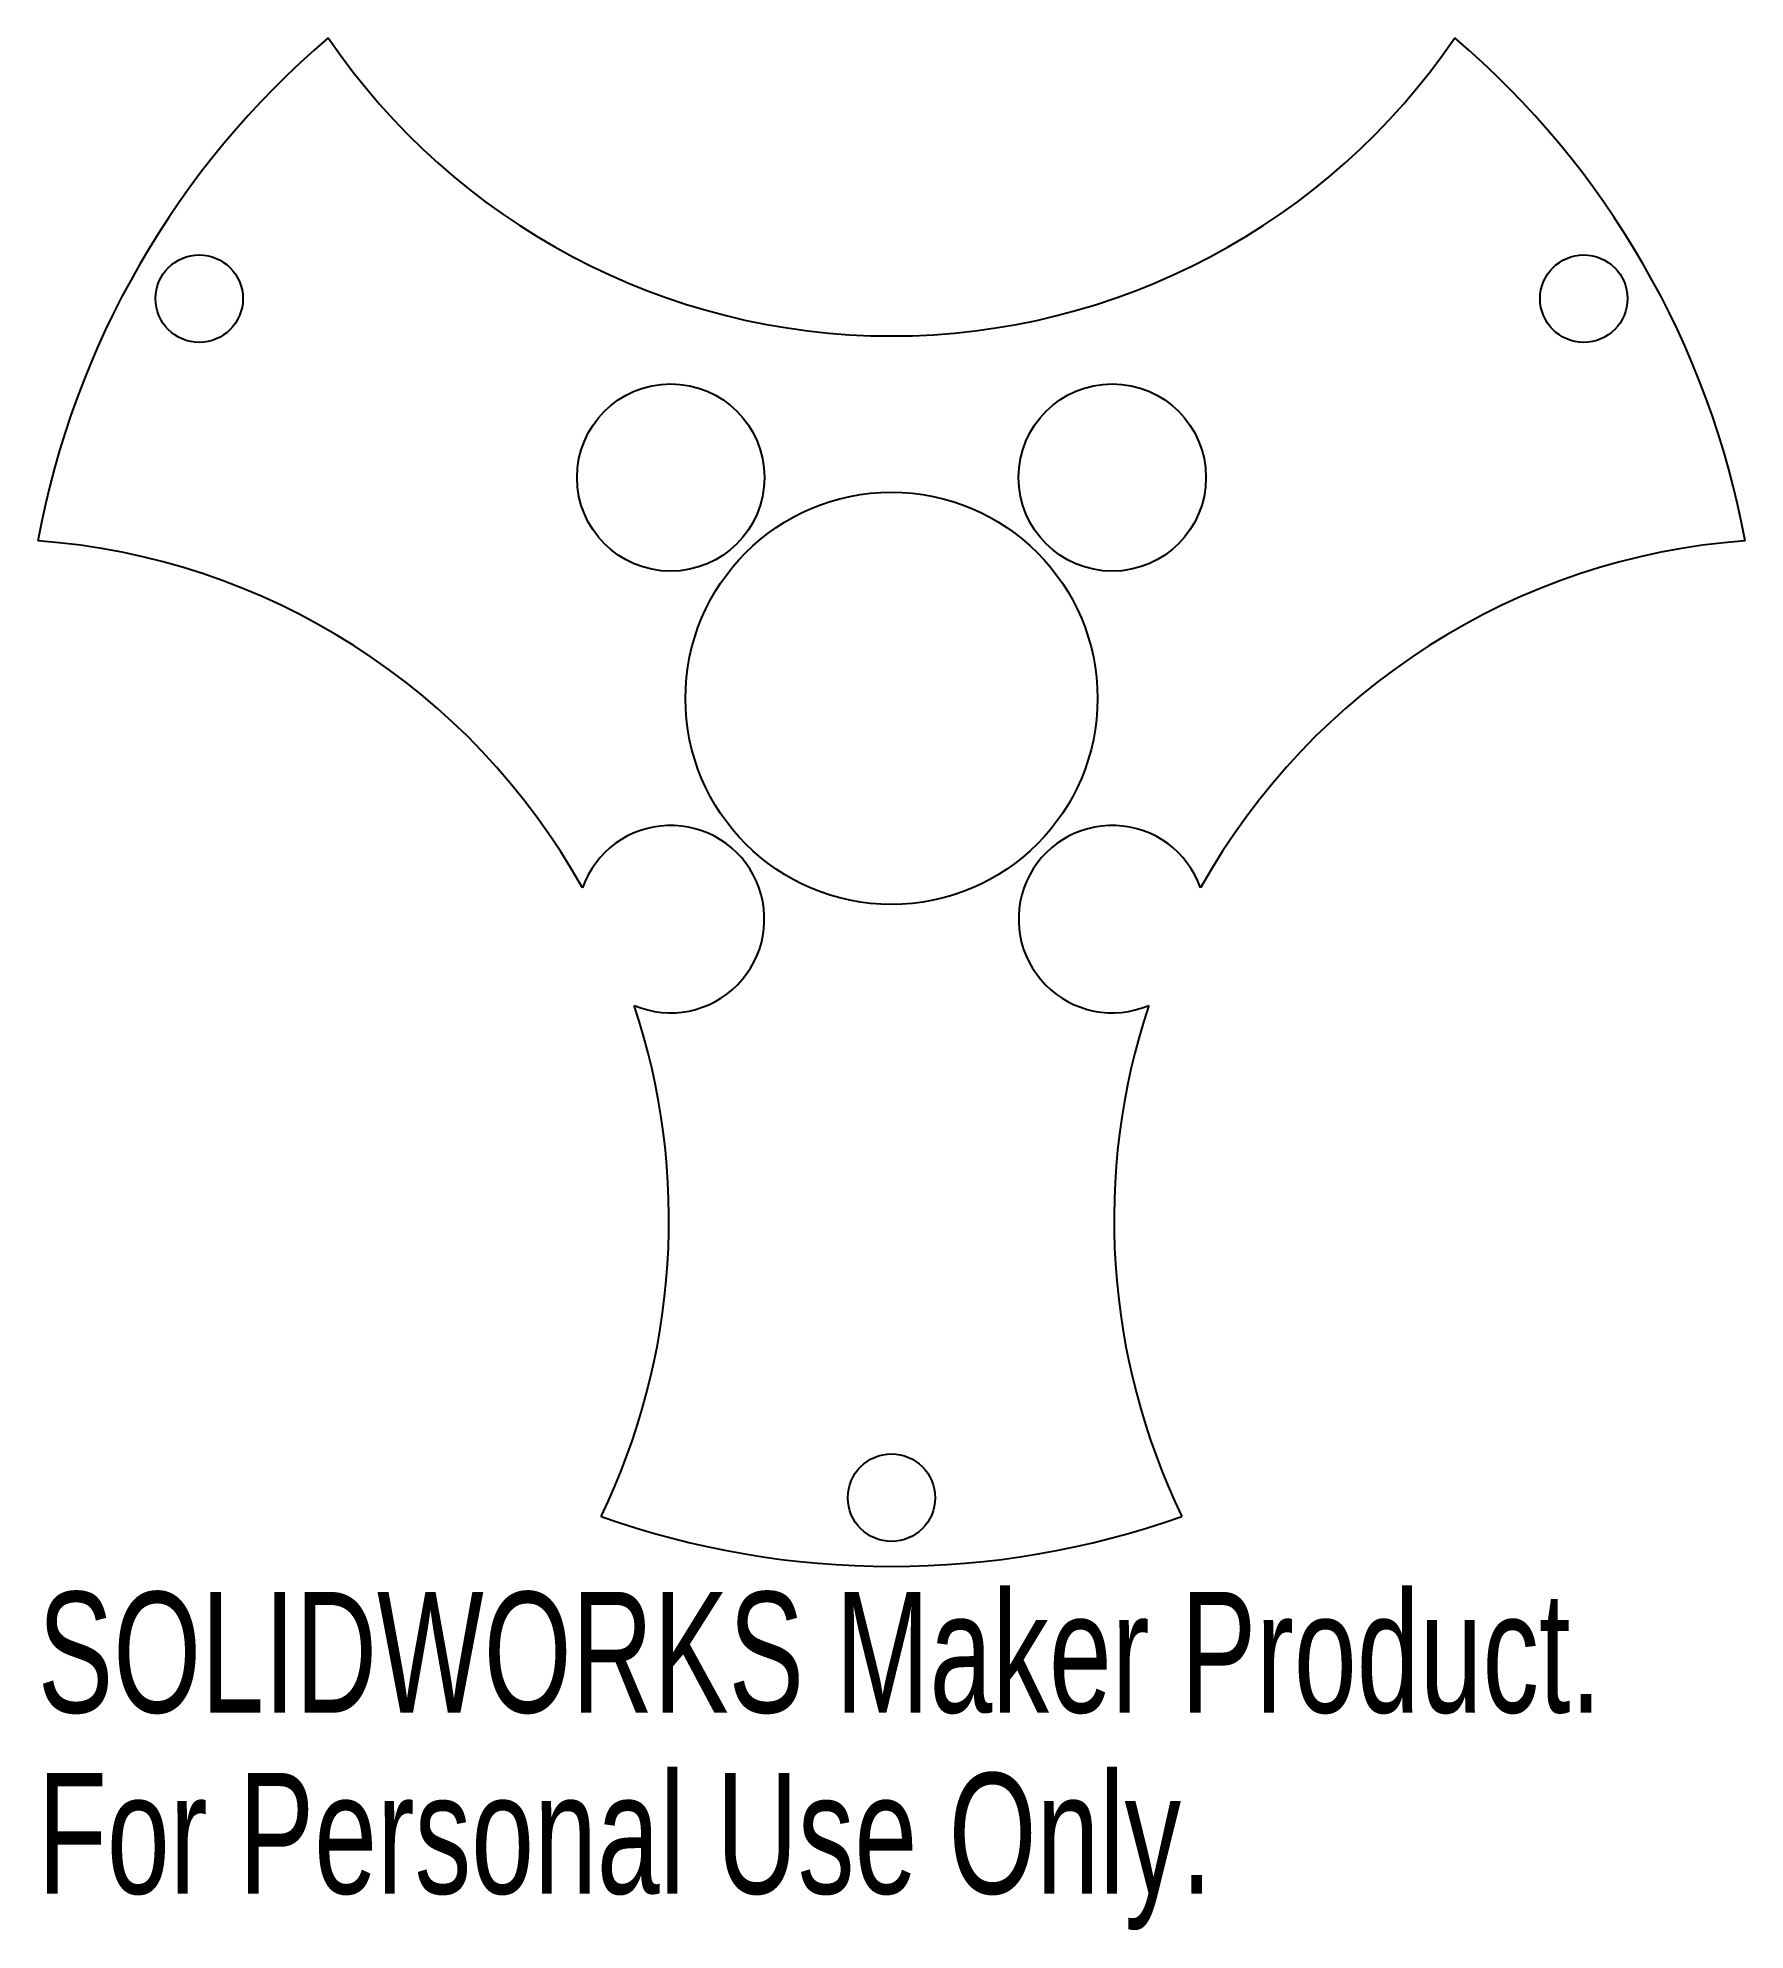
# Model space of a CAD drawing. Header units: millimetres. Extents: x -34.2 to 34.2, y -49.3 to 26.4.
import ezdxf

# ---------------------------------------------------------------- set-up
doc = ezdxf.new("R2010")
doc.units = ezdxf.units.MM
doc.styles.add('SLDTEXTSTYLE0', font='TXT', dxfattribs={"width": 0.7})

msp = doc.modelspace()

# ---------------------------------------------------------------- linework, layer by layer
at = {"color": 7, "linetype": 'Continuous', "lineweight": 25}
for centre, radius in [((-27.713, 16), 1.75), ((27.713, 16), 1.75), ((-8.839, 8.839), 3.75), ((8.839, 8.839), 3.75), ((0, 0), 8.25), ((0, -32), 1.75)]:
    msp.add_circle(centre, radius, dxfattribs=at)
for centre, radius, start, end in [((0, 0), 34.75, 130.45864, 169.54136), ((0, 41.773), 27.268, 214.21424, 325.78576), ((0, 0), 34.75, 10.45864, 49.54136), ((-36.177, -20.887), 27.268, 29.1974, 85.78576), ((36.177, -20.887), 27.268, 94.21424, 150.8026), ((-8.839, -8.839), 3.75, 247.10731, 160.45876), ((8.839, -8.839), 3.75, 19.54124, 292.89269), ((-36.177, -20.887), 27.268, 334.21424, 18.36867), ((36.177, -20.887), 27.268, 161.63133, 205.78576), ((0, 0), 34.75, 250.45864, 289.54136)]:
    msp.add_arc(centre, radius, start, end, dxfattribs=at)

# ---------------------------------------------------------------- texts
at = {"color": 7, "linetype": 'Continuous', "char_height": 4.83362, "attachment_point": 1, "style": 'SLDTEXTSTYLE0'}
for s, insert in [('SOLIDWORKS Maker Product.', (-34.173, -35.77)), ('For Personal Use Only.', (-34.173, -43.02))]:
    msp.add_mtext(s, dxfattribs=dict(at, insert=insert))

doc.saveas('drawing.dxf')
